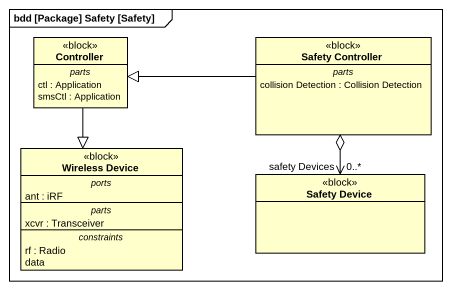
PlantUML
@startuml
mainframe bdd [Package] Safety [Safety]
hide circle
hide empty members
class Controller <<block>> {
  -- parts --
  ctl : Application
  smsCtl : Application
}
class "Safety Controller" as Safety_Controller <<block>> {
  -- parts --
  collision Detection : Collision Detection
}
class "Wireless Device" as Wireless_Device <<block>> {
  -- ports --
  ant : iRF
  -- parts --
  xcvr : Transceiver
  -- constraints --
  rf : Radio
  data
}
class "Safety Device" as Safety_Device <<block>>
Controller --|> Wireless_Device
Safety_Controller -left-|> Controller
Safety_Controller o--> "safety Devices\n0..*" Safety_Device
@enduml
